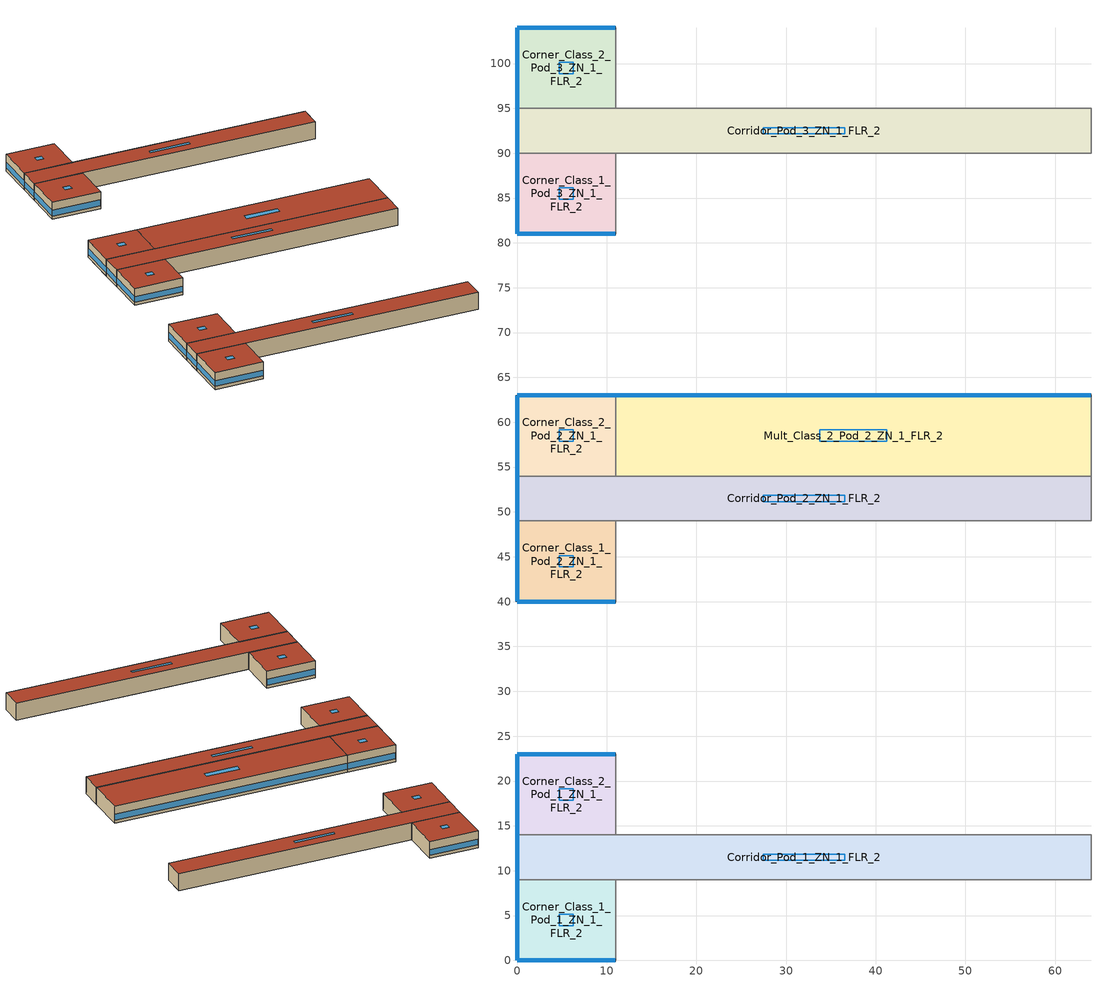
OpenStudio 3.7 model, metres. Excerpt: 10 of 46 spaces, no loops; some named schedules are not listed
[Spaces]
Corner_Class_2_Pod_3_ZN_1_FLR_2
 floor to Corner_Class_2_Pod_3_ZN_1_FLR_1: 11,104 11,95 0,95 0,104 z4
 wall outside: 11,104 0,104 0,95 z4:8
 wall to Corridor_Pod_3_ZN_1_FLR_2: 0,95 11,95 z4:8
 wall to Mult_Class_2_Pod_3_ZN_1_FLR_2: 11,95 11,104 z4:8
 window (BTAP-Ext-FixedWindow:U=0.190 SHGC=0.600): 10.97,104 0.03,104 / 0,103.97 0,95.03 z4.76:6.1
 roof outside: 11,95 11,104 0,104 0,95 z8
 skylight (BTAP-Ext-Skylights:U=0.190 SHGC=0.600): 6.28,98.86 6.28,100.14 4.72,100.14 4.72,98.86 z8
Corridor_Pod_1_ZN_1_FLR_2
 floor to Corridor_Pod_1_ZN_1_FLR_1: 64,14 64,9 0,9 0,14 z4
 wall outside: 0,14 0,9 z4:8
 wall to Corner_Class_1_Pod_1_ZN_1_FLR_2: 0,9 11,9 z4:8
 wall to Mult_Class_1_Pod_1_ZN_1_FLR_2: 11,9 64,9 z4:8
 wall to Corner_Class_2_Pod_1_ZN_1_FLR_2: 11,14 0,14 z4:8
 wall to Lobby_ZN_1_FLR_2: 64,9 64,14 z4:8
 wall to Mult_Class_2_Pod_1_ZN_1_FLR_2: 64,14 11,14 z4:8
 window (BTAP-Ext-FixedWindow:U=0.190 SHGC=0.600): 0,13.97 0,9.03 z4.76:6.11
 roof outside: 64,9 64,14 0,14 0,9 z8
 skylight (BTAP-Ext-Skylights:U=0.190 SHGC=0.600): 36.53,11.15 36.53,11.85 27.47,11.85 27.47,11.15 z8
Corner_Class_1_Pod_3_ZN_1_FLR_2
 floor to Corner_Class_1_Pod_3_ZN_1_FLR_1: 11,90 11,81 0,81 0,90 z4
 wall outside: 0,90 0,81 11,81 z4:8
 wall to Mult_Class_1_Pod_3_ZN_1_FLR_2: 11,81 11,90 z4:8
 wall to Corridor_Pod_3_ZN_1_FLR_2: 11,90 0,90 z4:8
 window (BTAP-Ext-FixedWindow:U=0.190 SHGC=0.600): 0.03,81 10.97,81 / 0,89.97 0,81.03 z4.76:6.1
 roof outside: 11,81 11,90 0,90 0,81 z8
 skylight (BTAP-Ext-Skylights:U=0.190 SHGC=0.600): 6.28,84.86 6.28,86.14 4.72,86.14 4.72,84.86 z8
Corner_Class_2_Pod_1_ZN_1_FLR_2
 floor to Corner_Class_2_Pod_1_ZN_1_FLR_1: 11,23 11,14 0,14 0,23 z4
 wall outside: 11,23 0,23 0,14 z4:8
 wall to Mult_Class_2_Pod_1_ZN_1_FLR_2: 11,14 11,23 z4:8
 window (BTAP-Ext-FixedWindow:U=0.190 SHGC=0.600): 10.97,23 0.03,23 / 0,22.97 0,14.03 z4.76:6.1
 roof outside: 11,14 11,23 0,23 0,14 z8
 skylight (BTAP-Ext-Skylights:U=0.190 SHGC=0.600): 6.28,17.86 6.28,19.14 4.72,19.14 4.72,17.86 z8
Mult_Class_2_Pod_2_ZN_1_FLR_2
 floor to Mult_Class_2_Pod_2_ZN_1_FLR_1: 64,63 64,54 11,54 11,63 z4
 wall outside: 64,63 11,63 z4:8
 wall to Corridor_Pod_2_ZN_1_FLR_2: 11,54 64,54 z4:8
 wall to Main_Corridor_ZN_1_FLR_2: 64,54 64,63 z4:8
 wall to Corner_Class_2_Pod_2_ZN_1_FLR_2: 11,63 11,54 z4:8
 window (BTAP-Ext-FixedWindow:U=0.190 SHGC=0.600): 63.97,63 11.03,63 z4.76:6.1
 roof outside: 64,54 64,63 11,63 11,54 z8
 skylight (BTAP-Ext-Skylights:U=0.190 SHGC=0.600): 41.25,57.86 41.25,59.14 33.75,59.14 33.75,57.86 z8
Corner_Class_1_Pod_1_ZN_1_FLR_2
 floor to Corner_Class_1_Pod_1_ZN_1_FLR_1: 11,9 11,0 0,0 0,9 z4
 wall outside: 0,9 0,0 11,0 z4:8
 wall to Mult_Class_1_Pod_1_ZN_1_FLR_2: 11,0 11,9 z4:8
 window (BTAP-Ext-FixedWindow:U=0.190 SHGC=0.600): 0.03,0 10.97,0 / 0,8.97 0,0.03 z4.76:6.1
 roof outside: 11,0 11,9 0,9 0,0 z8
 skylight (BTAP-Ext-Skylights:U=0.190 SHGC=0.600): 6.28,3.86 6.28,5.14 4.72,5.14 4.72,3.86 z8
Corridor_Pod_3_ZN_1_FLR_2
 floor to Corridor_Pod_3_ZN_1_FLR_1: 64,95 64,90 0,90 0,95 z4
 wall outside: 0,95 0,90 z4:8
 wall to Mult_Class_2_Pod_3_ZN_1_FLR_2: 64,95 11,95 z4:8
 wall to Bathrooms_ZN_1_FLR_2: 64,90 64,95 z4:8
 wall to Mult_Class_1_Pod_3_ZN_1_FLR_2: 11,90 64,90 z4:8
 window (BTAP-Ext-FixedWindow:U=0.190 SHGC=0.600): 0,94.97 0,90.03 z4.76:6.11
 roof outside: 64,90 64,95 0,95 0,90 z8
 skylight (BTAP-Ext-Skylights:U=0.190 SHGC=0.600): 36.53,92.15 36.53,92.85 27.47,92.85 27.47,92.15 z8
Corner_Class_1_Pod_2_ZN_1_FLR_2
 floor to Corner_Class_1_Pod_2_ZN_1_FLR_1: 11,49 11,40 0,40 0,49 z4
 wall outside: 0,49 0,40 11,40 z4:8
 wall to Corridor_Pod_2_ZN_1_FLR_2: 11,49 0,49 z4:8
 wall to Mult_Class_1_Pod_2_ZN_1_FLR_2: 11,40 11,49 z4:8
 window (BTAP-Ext-FixedWindow:U=0.190 SHGC=0.600): 0.03,40 10.97,40 / 0,48.97 0,40.03 z4.76:6.1
 roof outside: 11,40 11,49 0,49 0,40 z8
 skylight (BTAP-Ext-Skylights:U=0.190 SHGC=0.600): 6.28,43.86 6.28,45.14 4.72,45.14 4.72,43.86 z8
Corridor_Pod_2_ZN_1_FLR_2
 floor to Corridor_Pod_2_ZN_1_FLR_1: 64,54 64,49 0,49 0,54 z4
 wall outside: 0,54 0,49 z4:8
 wall to Mult_Class_1_Pod_2_ZN_1_FLR_2: 11,49 64,49 z4:8
 wall to Main_Corridor_ZN_1_FLR_2: 64,49 64,54 z4:8
 wall to Corner_Class_2_Pod_2_ZN_1_FLR_2: 11,54 0,54 z4:8
 window (BTAP-Ext-FixedWindow:U=0.190 SHGC=0.600): 0,53.97 0,49.03 z4.76:6.11
 roof outside: 64,49 64,54 0,54 0,49 z8
 skylight (BTAP-Ext-Skylights:U=0.190 SHGC=0.600): 36.53,51.15 36.53,51.85 27.47,51.85 27.47,51.15 z8
Corner_Class_2_Pod_2_ZN_1_FLR_2
 floor to Corner_Class_2_Pod_2_ZN_1_FLR_1: 11,63 11,54 0,54 0,63 z4
 wall outside: 11,63 0,63 0,54 z4:8
 window (BTAP-Ext-FixedWindow:U=0.190 SHGC=0.600): 10.97,63 0.03,63 / 0,62.97 0,54.03 z4.76:6.1
 roof outside: 11,54 11,63 0,63 0,54 z8
 skylight (BTAP-Ext-Skylights:U=0.190 SHGC=0.600): 6.28,57.86 6.28,59.14 4.72,59.14 4.72,57.86 z8
[Site]
Calgary Intl AP_AB_CAN: Latitude {deg}=51.11; Longitude {deg}=-114.02; Time Zone {hr}=-7; Elevation {m}=1084.1; Terrain=City
[Building]
SecondarySchool: North Axis {deg}=0; Default Construction Set=BTAP-Mass at hdd = 5000.0; Standards Number of Stories=2; Standards Number of Above Ground Stories=2; Standards Template=NECB2017; Standards Building Type=SecondarySchool
[ClimateZones]
Climate Zone Institution Name 1=ASHRAE; Climate Zone Document Name 1=ANSI/ASHRAE Standard 169; Climate Zone Document Year 1=2006; Climate Zone Value 1=7
[Site:WaterMainsTemperature]
Calculation Method=Correlation; Annual Average Outdoor Air Temperature {C}=4.69167; Maximum Difference In Monthly Average Outdoor Air Temperatures {deltaC}=24.6
[Site:GroundTemperature:BuildingSurface]
19.527, 19.502, 19.536, 19.598, 20.002, 21.64, 22.225, 22.375, 21.449, 20.121, 19.802, 19.633
[SizingPeriod:DesignDay] Barometric Pressure {Pa}=88961; Rain Indicator=No; Snow Indicator=No; Day of Month=21; Daylight Saving Time Indicator=No; Humidity Condition Type=Wetbulb; Dry-Bulb Temperature Range Modifier Type=DefaultMultipliers
Name | Maximum Dry-Bulb Temperature {C} | Daily Dry-Bulb Temperature Range {deltaC} | Wind Speed {m/s} | Wind Direction {deg} | Month | Day Type | Wetbulb or DewPoint at Maximum Dry-Bulb {C} | Solar Model Indicator | ASHRAE Clear Sky Optical Depth for Beam Irradiance | ASHRAE Clear Sky Optical Depth for Diffuse Irradiance | Sky Clearness
Calgary Intl AP Ann Clg .4% Condns DB=>MWB | 28.8 | 12.3 | 4.5 | 160 | 7 | SummerDesignDay | 16 | ASHRAETau | 0.34 | 2.419
Calgary Intl AP Ann Clg .4% Condns WB=>MDB | 25.5 | 12.3 | 4.5 | 160 | 7 | SummerDesignDay | 17.8 | ASHRAETau | 0.34 | 2.419
Calgary Intl AP Ann Htg 99.6% Condns DB | -27.7 | 0 | 2.7 | 200 | 1 | WinterDesignDay | -27.7 | ASHRAEClearSky |  |  | 0
[Site:GroundTemperature:Shallow]
-1.6, -5.4, -6.4, -5.5, -0.4, 5.3, 10.8, 14.7, 15.8, 14, 9.5, 4
[Site:GroundTemperature:Deep]
4, 1.3, -0.4, -0.9, 0.1, 2.3, 5.2, 8, 9.9, 10.3, 9.2, 7
[Site:GroundTemperature:FCfactorMethod]
January Ground Temperature {C}=5.5; February Ground Temperature {C}=-2; March Ground Temperature {C}=-7.6; April Ground Temperature {C}=-6.3; May Ground Temperature {C}=-6.6; June Ground Temperature {C}=-0.3; July Ground Temperature {C}=4.9; August Ground Temperature {C}=10.2; September Ground Temperature {C}=13.8; October Ground Temperature {C}=17; November Ground Temperature {C}=16.6; December Ground Temperature {C}=11.1
[Material:NoMass] Roughness=Smooth; Thermal Absorptance=0.9; Solar Absorptance=0.7
Name | Thermal Resistance {m2-K/W} | Visible Absorptance
Typical Carpet Pad; Typical Carpet Pad 1 | 0.21648 | 0.8
Typical Insulation 1 | 5.91238 | 0.7
Typical Insulation 2 | 4.49096 | 0.7
Typical Insulation 3 | 7.24636 | 0.7
Typical Carpet Pad 2 | 1.25503 | 0.8
Typical Carpet Pad 3; Typical Carpet Pad 4 | 3.45515 | 0.8
Typical Insulation 4 | 0.526298 | 0.7
Typical Insulation 5 | 0.526316 | 0.7
[Material]
Name | Roughness | Thickness {m} | Conductivity {W/m-K} | Density {kg/m3} | Specific Heat {J/kg-K} | Thermal Absorptance | Solar Absorptance | Visible Absorptance
G05 25mm wood | MediumSmooth | 0.0254 | 0.15 | 608 | 1630 | 0.9 | 0.5 | 0.5
100mm Normalweight concrete floor 1 | MediumSmooth | 0.1016 | 2.31 | 2322 | 832
G01 13mm gypsum board 1 | Smooth | 0.0127 | 0.16 | 800 | 1090 | 0.9 | 0.7 | 0.5
4 in. Normalweight Concrete Floor 1 | MediumRough | 0.1016 | 2.31 | 2322 | 832 | 0.9 | 0.7 | 0.7
1IN Stucco 1 | Smooth | 0.0253 | 0.6918 | 1858 | 837 | 0.9 | 0.7 | 0.92
8IN CONCRETE HW RefBldg 1 | Rough | 0.2032 | 1.311 | 2240 | 836.8 | 0.9 | 0.7 | 0.7
1/2IN Gypsum 1 | Smooth | 0.0127 | 0.16 | 784.9 | 830 | 0.9 | 0.4 | 0.4
Metal Roof Surface 1; F08 Metal surface 1 | Smooth | 0.0008 | 45.28 | 7824 | 500 | 0.9 | 0.7 | 0.7
6 in. Normalweight Concrete Floor 1; 6 in. Normalweight Concrete Floor 2; 6 in. Normalweight Concrete Floor 3 | MediumRough | 0.1524 | 2.31 | 2322 | 832 | 0.9 | 0.7 | 0.7
[Construction]
BTAP-Int-Partition; BTAP-Int-Door: G05 25mm wood
BTAP-Int-Floor: 100mm Normalweight concrete floor 1, Typical Carpet Pad
BTAP-Int-Wall: G01 13mm gypsum board 1, G01 13mm gypsum board 1
BTAP-Int-Ceiling: Typical Carpet Pad, 100mm Normalweight concrete floor 1
BTAP-Int-Window: SimpleGlazing
BTAP-Ext-Floor-Mass:U-0.162: Typical Insulation 1, 4 in. Normalweight Concrete Floor 1, Typical Carpet Pad 1
BTAP-Ext-Wall-Mass:U-0.21: 1IN Stucco 1, 8IN CONCRETE HW RefBldg 1, Typical Insulation 2, 1/2IN Gypsum 1
BTAP-Ext-Roof-Metal:U-0.138: Metal Roof Surface 1, Typical Insulation 3
BTAP-Grnd-Floor-Mass:U-0.757: 6 in. Normalweight Concrete Floor 1, Typical Carpet Pad 2
BTAP-Grnd-Wall-Mass:U-0.284: 6 in. Normalweight Concrete Floor 2, Typical Carpet Pad 3
BTAP-Grnd-Roof-Mass:U-0.284: 6 in. Normalweight Concrete Floor 3, Typical Carpet Pad 4
BTAP-Ext-FixedWindow:U=0.190 SHGC=0.600; BTAP-Ext-GlassDoors:U=0.190 SHGC=0.600; BTAP-Ext-Skylights:U=0.190 SHGC=0.600; BTAP-Ext-DaylightDomes:U=0.190 SHGC=0.600; BTAP-Ext-DaylightDiffuser:U=0.190 SHGC=0.600: SimpleGlazing:U=0.190 SHGC=0.600
BTAP-Ext-Door:U-1.9: F08 Metal surface 1, Typical Insulation 4
BTAP-Ext-OverHeadDoor:U-1.9: Typical Insulation 5
[DefaultConstructionSet]
BTAP-Mass at hdd = 5000.0: Default Exterior Surface Constructions=BTAP-Mass at hdd = 5000.0; Default Interior Surface Constructions=Default Surface Constructions 2; Default Ground Contact Surface Constructions=BTAP-Mass at hdd = 5000.0 1; Default Exterior SubSurface Constructions=BTAP-Mass at hdd = 5000.0; Default Interior SubSurface Constructions=Default Sub Surface Constructions 2; Interior Partition Construction=BTAP-Int-Partition
[DefaultSurfaceConstructions]
Name | Floor Construction | Wall Construction | Roof Ceiling Construction
Default Surface Constructions 2 | BTAP-Int-Floor | BTAP-Int-Wall | BTAP-Int-Ceiling
BTAP-Mass at hdd = 5000.0 | BTAP-Ext-Floor-Mass:U-0.162 | BTAP-Ext-Wall-Mass:U-0.21 | BTAP-Ext-Roof-Metal:U-0.138
BTAP-Mass at hdd = 5000.0 1 | BTAP-Grnd-Floor-Mass:U-0.757 | BTAP-Grnd-Wall-Mass:U-0.284 | BTAP-Grnd-Roof-Mass:U-0.284
[DefaultSubSurfaceConstructions]
Name | Fixed Window Construction | Operable Window Construction | Door Construction | Glass Door Construction | Overhead Door Construction | Skylight Construction | Tubular Daylight Dome Construction | Tubular Daylight Diffuser Construction
Default Sub Surface Constructions 2 | BTAP-Int-Window | BTAP-Int-Window | BTAP-Int-Door
BTAP-Mass at hdd = 5000.0 | BTAP-Ext-FixedWindow:U=0.190 SHGC=0.600 | BTAP-Ext-FixedWindow:U=0.190 SHGC=0.600 | BTAP-Ext-Door:U-1.9 | BTAP-Ext-GlassDoors:U=0.190 SHGC=0.600 | BTAP-Ext-OverHeadDoor:U-1.9 | BTAP-Ext-Skylights:U=0.190 SHGC=0.600 | BTAP-Ext-DaylightDomes:U=0.190 SHGC=0.600 | BTAP-Ext-DaylightDiffuser:U=0.190 SHGC=0.600
[WindowMaterial:SimpleGlazingSystem] Solar Heat Gain Coefficient=0.6; Visible Transmittance=0.21
Name | U-Factor {W/m2-K}
SimpleGlazing | 2.2
SimpleGlazing:U=0.190 SHGC=0.600 | 1.9
[Space] Building Story=Building Story 2; Part of Total Floor Area=Yes; Volume {m3}=Autocalculate
Name | Space Type | Thermal Zone
Corner_Class_2_Pod_3_ZN_1_FLR_2; Corner_Class_2_Pod_1_ZN_1_FLR_2; Corner_Class_2_Pod_2_ZN_1_FLR_2 | Space Function Classroom/Lecture hall/Training room other | ALL_ST=Classroom/Lecture hall/Training room other_FL=Building Story 2_SCH=D 1
Corridor_Pod_1_ZN_1_FLR_2; Corridor_Pod_2_ZN_1_FLR_2; Corridor_Pod_3_ZN_1_FLR_2 | Space Function Corridor/Transition area other-sch-D | WILD_ST=Corridor/Transition area other-sch-D_FL=Building Story 2_SCH=D
Corner_Class_1_Pod_3_ZN_1_FLR_2; Corner_Class_1_Pod_1_ZN_1_FLR_2; Corner_Class_1_Pod_2_ZN_1_FLR_2 | Space Function Classroom/Lecture hall/Training room other | ALL_ST=Classroom/Lecture hall/Training room other_FL=Building Story 2_SCH=D 2
Mult_Class_2_Pod_2_ZN_1_FLR_2 | Space Function Classroom/Lecture hall/Training room other | ALL_ST=Classroom/Lecture hall/Training room other_FL=Building Story 2_SCH=D 3
[BuildingStory]
Building Story 2: Nominal Z Coordinate {m}=4
[SpaceType] Standards Building Type=Space Function
Name | Default Schedule Set | Design Specification Outdoor Air Object | Standards Space Type
Space Function Classroom/Lecture hall/Training room other | Space Function Classroom/Lecture hall/Training room other Schedule Set | Space Function Classroom/Lecture hall/Training room other Ventilation | Classroom/Lecture hall/Training room other
Space Function Corridor/Transition area other-sch-D | Space Function Corridor/Transition area other-sch-D Schedule Set | Space Function Corridor/Transition area other-sch-D Ventilation | Corridor/Transition area other-sch-D
[People:Definition] Number of People Calculation Method=People/Area; Fraction Radiant=0.3
Name | People per Space Floor Area {person/m2}
Space Function Classroom/Lecture hall/Training room other People Definition | 0.133382
Space Function Corridor/Transition area other-sch-D People Definition | 0.0100036
[People] Work Efficiency Schedule=Work Efficiency Schedule; Clothing Insulation Schedule=Clothing Schedule; Air Velocity Schedule=Air Velocity Schedule; Multiplier=1
Name | People Definition | Space or SpaceType
Space Function Classroom/Lecture hall/Training room other People | Space Function Classroom/Lecture hall/Training room other People Definition | Space Function Classroom/Lecture hall/Training room other
Space Function Corridor/Transition area other-sch-D People | Space Function Corridor/Transition area other-sch-D People Definition | Space Function Corridor/Transition area other-sch-D
[Lights:Definition] Design Level Calculation Method=Watts/Area; Fraction Radiant=0.5; Fraction Visible=0.2
Name | Watts per Space Floor Area {W/m2}
Space Function Classroom/Lecture hall/Training room other Lights Definition | 10.2999
Space Function Corridor/Transition area other-sch-D Lights Definition | 7.10258
[Lights] Fraction Replaceable=1
Name | Lights Definition | Space or SpaceType
Space Function Classroom/Lecture hall/Training room other Lights | Space Function Classroom/Lecture hall/Training room other Lights Definition | Space Function Classroom/Lecture hall/Training room other
Space Function Corridor/Transition area other-sch-D Lights | Space Function Corridor/Transition area other-sch-D Lights Definition | Space Function Corridor/Transition area other-sch-D
[ElectricEquipment:Definition]
Space Function Classroom/Lecture hall/Training room other Elec Equip Definition: Design Level Calculation Method=Watts/Area; Watts per Space Floor Area {W/m2}=5.00182; Fraction Radiant=0.5
[ElectricEquipment]
Space Function Classroom/Lecture hall/Training room other Elec Equip: Electric Equipment Definition=Space Function Classroom/Lecture hall/Training room other Elec Equip Definition; Space or SpaceType=Space Function Classroom/Lecture hall/Training room other
[DesignSpecification:OutdoorAir] Outdoor Air Method=Sum
Name | Outdoor Air Flow per Person {m3/s-person} | Outdoor Air Flow per Floor Area {m3/s-m2}
Space Function Classroom/Lecture hall/Training room other Ventilation | 0.0285646
Space Function Corridor/Transition area other-sch-D Ventilation |  | 0.000254
[DefaultScheduleSet] Number of People Schedule=NECB-D-Occupancy; People Activity Level Schedule=NECB-Activity; Electric Equipment Schedule=NECB-D-Electric-Equipment; Infiltration Schedule=Always On
Name | Lighting Schedule
Space Function Classroom/Lecture hall/Training room other Schedule Set | NECB-D-Occupancy-NECB-D-Lighting-0.5-0.0-0.67-Light Ruleset
Space Function Corridor/Transition area other-sch-D Schedule Set | NECB-D-Lighting
[ThermostatSetpoint:DualSetpoint] Heating Setpoint Temperature Schedule=NECB-D-Thermostat Setpoint-Heating; Cooling Setpoint Temperature Schedule=NECB-D-Thermostat Setpoint-Cooling
Space Function Classroom/Lecture hall/Training room other Thermostat 50; Space Function Classroom/Lecture hall/Training room other Thermostat 51; Space Function Classroom/Lecture hall/Training room other Thermostat 53; Space Function Corridor/Transition area other-sch-D Thermostat 19
[SpaceInfiltration:DesignFlowRate] Schedule=Always On Discrete; Design Flow Rate Calculation Method=Flow/ExteriorArea; Flow per Exterior Surface Area {m3/s-m2}=0.00025; Constant Term Coefficient=0; Temperature Term Coefficient=0; Velocity Term Coefficient=0.224; Velocity Squared Term Coefficient=0
Name | Space or SpaceType
Corner_Class_1_Pod_1_ZN_1_FLR_2 Infiltration | Corner_Class_1_Pod_1_ZN_1_FLR_2
Corner_Class_1_Pod_2_ZN_1_FLR_2 Infiltration | Corner_Class_1_Pod_2_ZN_1_FLR_2
Corner_Class_1_Pod_3_ZN_1_FLR_2 Infiltration | Corner_Class_1_Pod_3_ZN_1_FLR_2
Corner_Class_2_Pod_1_ZN_1_FLR_2 Infiltration | Corner_Class_2_Pod_1_ZN_1_FLR_2
Corner_Class_2_Pod_2_ZN_1_FLR_2 Infiltration | Corner_Class_2_Pod_2_ZN_1_FLR_2
Corner_Class_2_Pod_3_ZN_1_FLR_2 Infiltration | Corner_Class_2_Pod_3_ZN_1_FLR_2
Corridor_Pod_1_ZN_1_FLR_2 Infiltration | Corridor_Pod_1_ZN_1_FLR_2
Corridor_Pod_2_ZN_1_FLR_2 Infiltration | Corridor_Pod_2_ZN_1_FLR_2
Corridor_Pod_3_ZN_1_FLR_2 Infiltration | Corridor_Pod_3_ZN_1_FLR_2
Mult_Class_2_Pod_2_ZN_1_FLR_2 Infiltration | Mult_Class_2_Pod_2_ZN_1_FLR_2
[ThermalZone] Use Ideal Air Loads=No
Name | Thermostat
ALL_ST=Classroom/Lecture hall/Training room other_FL=Building Story 2_SCH=D 1 | Space Function Classroom/Lecture hall/Training room other Thermostat 50
ALL_ST=Classroom/Lecture hall/Training room other_FL=Building Story 2_SCH=D 2 | Space Function Classroom/Lecture hall/Training room other Thermostat 51
ALL_ST=Classroom/Lecture hall/Training room other_FL=Building Story 2_SCH=D 3 | Space Function Classroom/Lecture hall/Training room other Thermostat 53
WILD_ST=Corridor/Transition area other-sch-D_FL=Building Story 2_SCH=D | Space Function Corridor/Transition area other-sch-D Thermostat 19
[Foundation:Kiva] Wall Height Above Grade {m}=0; Wall Depth Below Slab {m}=0
Bldg Kiva Foundation; Mult_Class_2_Pod_2_ZN_1_FLR_1_Floor Kiva Foundation; Mult_Class_2_Pod_3_ZN_1_FLR_1_Floor Kiva Foundation; Corner_Class_2_Pod_2_ZN_1_FLR_1_Floor Kiva Foundation; Corner_Class_2_Pod_3_ZN_1_FLR_1_Floor Kiva Foundation; Mult_Class_1_Pod_2_ZN_1_FLR_1_Floor Kiva Foundation; Mult_Class_1_Pod_3_ZN_1_FLR_1_Floor Kiva Foundation; Corner_Class_1_Pod_2_ZN_1_FLR_1_Floor Kiva Foundation; Corner_Class_1_Pod_3_ZN_1_FLR_1_Floor Kiva Foundation; Corridor_Pod_2_ZN_1_FLR_1_Floor Kiva Foundation; Corridor_Pod_3_ZN_1_FLR_1_Floor Kiva Foundation
[Foundation:Kiva:Settings]

[HeatExchanger:AirToAir:SensibleAndLatent] Availability Schedule=Always On Discrete; Nominal Supply Air Flow Rate {m3/s}=autosize; Sensible Effectiveness at 100% Heating Air Flow=0.5; Latent Effectiveness at 100% Heating Air Flow=0.5; Sensible Effectiveness at 75% Heating Air Flow=0.5; Latent Effectiveness at 75% Heating Air Flow=0.5; Sensible Effectiveness at 100% Cooling Air Flow=0.5; Latent Effectiveness at 100% Cooling Air Flow=0.5; Sensible Effectiveness at 75% Cooling Air Flow=0.5; Latent Effectiveness at 75% Cooling Air Flow=0.5; Supply Air Outlet Temperature Control=Yes; Heat Exchanger Type=Rotary; Frost Control Type=ExhaustOnly; Threshold Temperature {C}=-23.3; Initial Defrost Time Fraction=0.167; Rate of Defrost Time Fraction Increase {1/K}=1.44; Economizer Lockout=Yes
Name | Nominal Electric Power {W}
sys_3|mixed|shr>none|sc>dx|sh>c-g|ssf>cv|zh>b-hw|zc>none|srf>none| 4 ERV | 861.901
sys_3|mixed|shr>none|sc>dx|sh>c-g|ssf>cv|zh>b-hw|zc>none|srf>none| 5 ERV; sys_3|mixed|shr>none|sc>dx|sh>c-g|ssf>cv|zh>b-hw|zc>none|srf>none| 7 ERV | 3961.89
sys_3|mixed|shr>none|sc>dx|sh>c-g|ssf>cv|zh>b-hw|zc>none|srf>none| 6 ERV; sys_3|mixed|shr>none|sc>dx|sh>c-g|ssf>cv|zh>b-hw|zc>none|srf>none| 8 ERV | 2346.29
sys_3|mixed|shr>none|sc>dx|sh>c-g|ssf>cv|zh>b-hw|zc>none|srf>none| 9 ERV | 321.472
sys_4|mixed|shr>none|sc>dx|sh>c-g|ssf>cv|zh>b-hw|zc>none|srf>none| ERV | 2346.287
sys_4|mixed|shr>none|sc>dx|sh>c-g|ssf>cv|zh>b-hw|zc>none|srf>none| 1 ERV | 940.085
